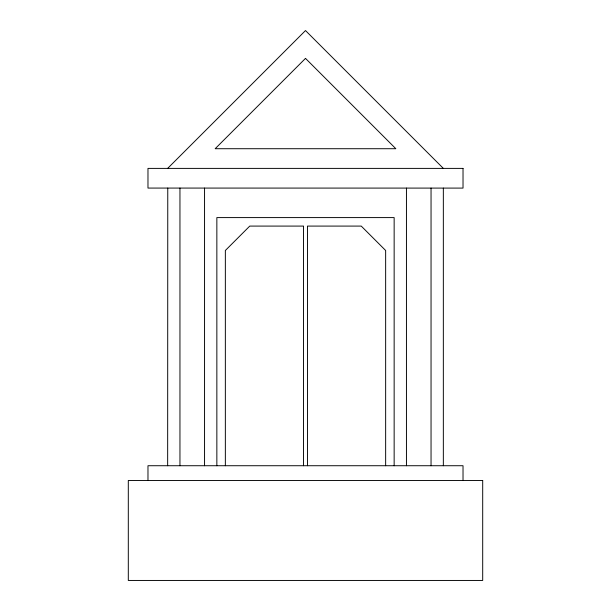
<?xml version="1.0" encoding="UTF-8"?>
<svg xmlns="http://www.w3.org/2000/svg" width="611" height="611" viewBox="0 0 611 611"><rect width="100%" height="100%" fill="white"/><g stroke="black" fill="none" stroke-linecap="round" stroke-linejoin="round"><path stroke-width="0.92" d="M167.658 168.392L305.5 30.55L443.342 168.392M167.765 188.073L167.658 465.727M463.023 480.483L463.023 465.727L147.977 465.727L147.977 480.483M443.342 188.096L443.342 465.727M431.045 188.089L431.045 465.727M406.445 188.089L406.445 465.727M394.148 465.727L394.148 217.592L216.852 217.592L216.852 465.727M385.648 465.727L385.648 250.487L361.246 226.085L307.47 226.085L307.47 465.727M303.53 465.727L303.53 226.085L249.754 226.085L225.352 250.487L225.352 465.727M204.555 188.073L204.555 465.727M179.955 188.073L179.955 465.727M305.5 58.381L215.164 148.717L395.836 148.717L305.5 58.381M463.023 168.392L147.977 168.392L147.977 188.073L463.023 188.096L463.023 168.392M482.698 480.483L128.302 480.483L128.302 580.45L482.698 580.45L482.698 480.483"/></g></svg>
